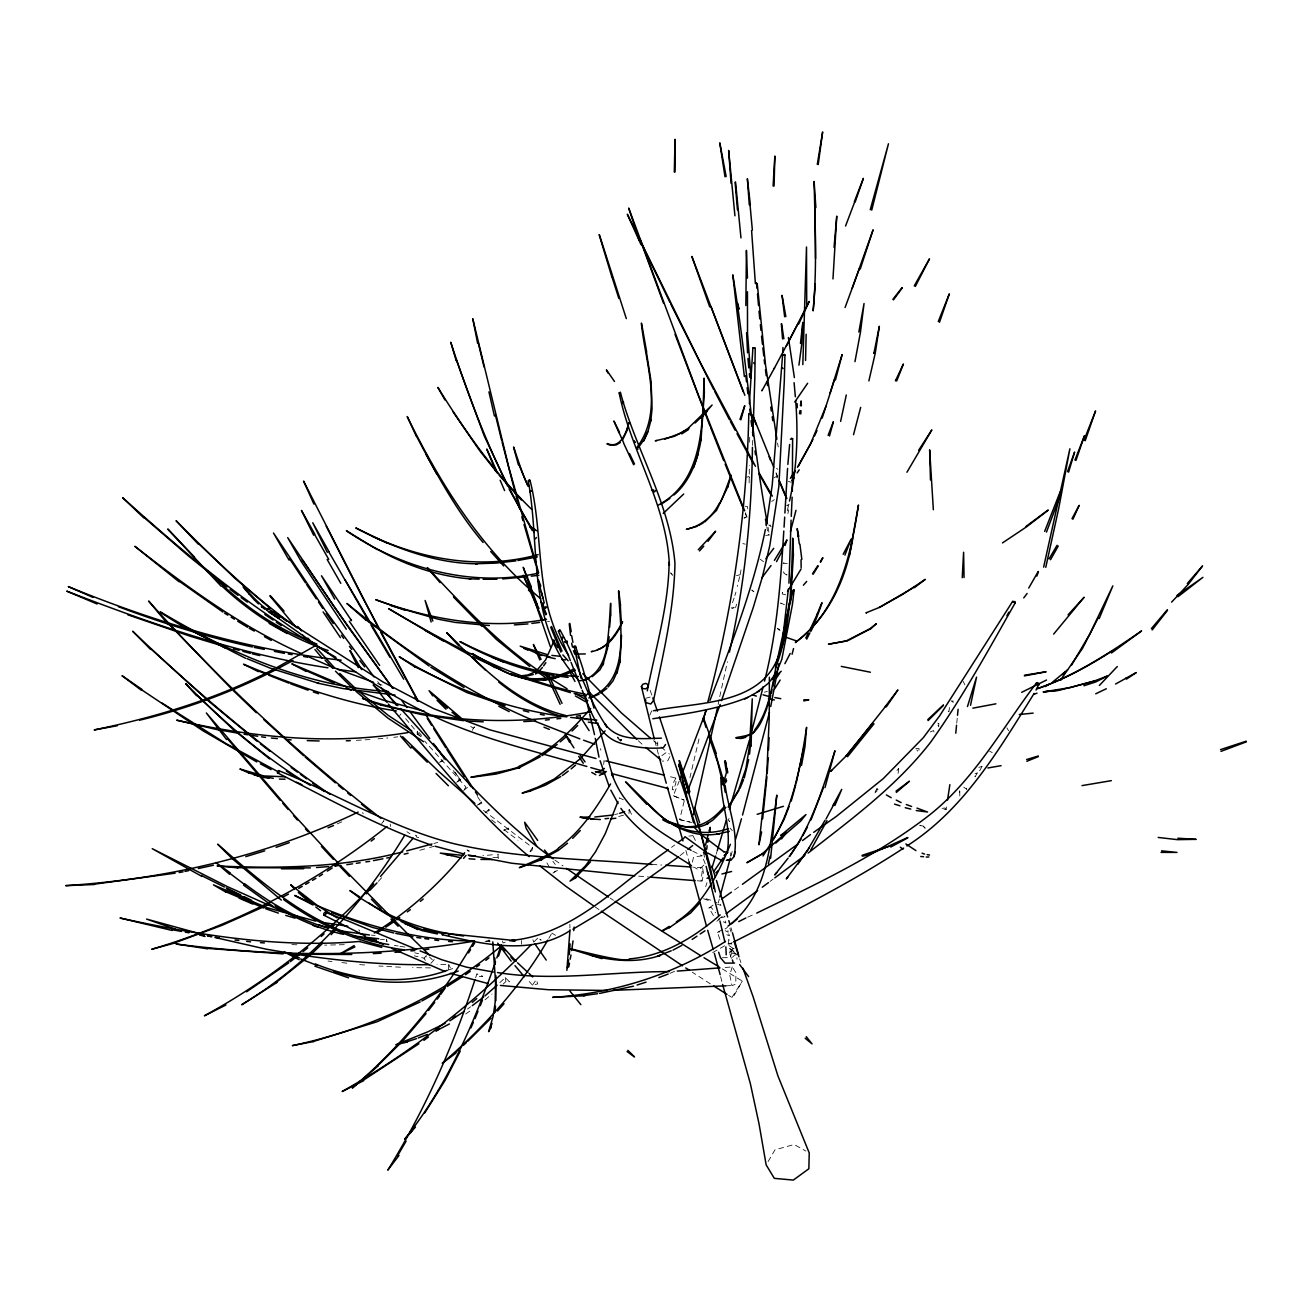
<?xml version="1.0" encoding="UTF-8"?>
<svg xmlns="http://www.w3.org/2000/svg" width="1312" height="1312" viewBox="0 0 1312 1312"><rect width="100%" height="100%" fill="white"/><g stroke="black" fill="none" stroke-linecap="round" stroke-linejoin="round"><path stroke-width="0.75" stroke-dasharray="5 3.75" d="M749.66 442.259L749.693 434.764M697.164 880.778L701.051 881.057L702.576 867.822L692.884 867.15M749.119 482.865L749.365 465.317M876.99 788.66L876.941 791.021L873.972 793.793L876.99 788.66L879.991 790.923M448.442 970.191L448.671 964.32L437.011 964.55M603.75 764.535L603.914 760.698L607.112 762.633M752.514 445.375L752.76 439.487M478.667 804.617L481.783 803.19L479.7 798.45M728.504 943.607L728.767 939.458L731.866 944.05L728.504 943.607L710.366 953.89M746.987 516.42L743.92 518.076L746.922 517.453L745.462 512.713M417.314 734.228L417.577 731.26L418.331 735.606M956.743 723.24L957.317 717.254M949.478 707.562L948.904 711.744L946.559 708.628M946.083 809.668L945.165 807.979L941.18 808.454L946.083 809.668L946.952 803.879M628.907 813.44L629.481 809.734L626.25 811.095M740.099 574.82L741.264 568.834M532.557 847.618L532.016 850.356L528.884 852.948L532.557 847.618L482.373 809.553M718.123 704.462L719.337 698.607M719.747 696.656L727.389 661.756M787.872 513.566L788.758 509.646M739.656 576.739L737.262 586.415M699.017 738.935L689.915 777.622M787.249 510.909L789.053 503.037M691.654 822.493L679.665 819.623L684.323 800.582M692.342 862.115L693.622 856.916L702.133 855.85L705.249 863.87M718.254 903.017L719.304 899.064M730.817 856.293L732.932 848.733M716.204 854.128L717.352 850.389M734.868 595.648L735.966 592.056M732.227 966.944L729.751 974.865L731.948 985.558L735.77 984.23L735.95 972.733L732.227 966.944L722.043 967.698M735.54 607.587L736.655 604.127M705.692 886.568L706.988 882.697M732.49 602.733L734.31 597.436M475.633 977.719L476.928 973.947L482.767 976.292L478.536 976.718L476.928 973.947M673.286 795.728L684.241 800.172L673.286 795.728L679.239 781.017M649.784 715.237L651.638 710.956L655.82 711.809M722.338 968.896L742.313 981.097L733.638 996.267L731.916 997.448L728.603 995.365M669.907 756.548L667.742 760.796L662.33 761.124M675.877 778.098L673.597 782.378L672.252 789.627L673.696 789.824L675.926 782.706L675.877 778.098L668.136 776.163M472.254 730.374L474.288 726.799L475.124 729.341L470.696 726.454M731.916 997.448L742.313 981.097M768.127 1161.546L774.982 1149.837L794.154 1144.507L805.88 1151.067M548.793 938.392L551.893 933.078L554.353 933.455M464.382 789.348L465.924 787.036L424.662 741.083M532.426 985.148L536.313 979.703L537.707 983.918L532.426 985.148L529.261 981.54M383.301 821.591L383.957 820.705L381.677 823.575M399.668 715.581L400.964 714.007M424.055 958.203L426.334 955.546L425.383 960.548L424.055 958.203L414.395 955.841M430.894 963.352L434.157 959.662L433.862 961.286L429.565 957.12M378.332 881.434L382.382 876.924M732.473 957.284L734.671 954.988M457.658 781.198L459.774 779L455.051 772.653M534.148 941.737L538.379 937.473L541.151 940.179L539.724 939.195M732.867 949.708L730.292 952.168L729.882 949.626L734.162 948.478M499.856 982.622L505.284 977.555L509.45 981.802L505.924 981.573L503.136 984.098M703.921 865.084L698.656 869.889L694.36 867.314M485.014 999.81L492 994.004M463.612 790.513L468.089 786.856M716.877 921.286L719.845 918.908M680.059 855.588L686.373 850.57M552.91 873.103L555.517 871.037M477.109 805.338L481.865 801.698M770.062 881.418L773.211 879.073M671.514 847.372L674.712 844.977M729.275 952.561L732.326 950.314L730.784 950.101L737.623 954.988M771.669 501.561L774.342 499.626M718.222 919.417L724.568 914.792M661.855 755.663L666.972 751.956L669.399 754.072M734.572 889.913L740.837 885.436M467.482 1009.026L470.664 1006.763M713.416 915.546L708.988 908.002L716.975 902.344M465.629 1013.979L472.107 1009.65M724.995 929.027L727.537 927.371M789.201 504.136L786.642 505.71L789.365 505.284M440.668 761.436L443.276 759.828M554.418 872.201L557.436 870.397M456.592 782.28L460.709 780.115L453.673 770.669M719.911 939.261L717.336 932.307L722.682 929.618M773.752 477.798L776.524 476.486L777.065 478.011M728.619 944.263L732.276 942.574M747.66 917.186L754.892 913.923M337.151 823.936L342.58 821.509M670.038 973.34L675.237 971.028M930.323 731.965L933.537 730.571L934.292 732.867M708.988 908.002L711.038 907.232L715.598 912.857M746.61 477.289L748.939 476.469L749.447 477.65M505.153 942.229L502.988 942.951L502.512 941.048M449.065 969.765L452.656 968.584M439.356 762.223L442.849 761.173M433.878 843.485L437.765 842.402M419.84 850.274L427.646 848.077M429.598 847.536L435.469 845.879M618.739 816.49L623.905 815.047M614.672 814.637L618.018 813.752M645.471 698.312L650.211 697.066M764.404 692.162L767.356 691.391M721.321 917.711L724.978 916.809L721.649 913.66M736.458 575.591L739.656 574.886M701.051 881.057L702.412 880.811L703.363 872.628L702.576 867.822M717.336 932.307L719.763 931.881M485.112 941.36L489.146 940.72L488.818 938.769M765.65 535.46L769.373 534.952L768.143 534.591L766.815 526.899M393.797 737.344L397.716 736.819M688.898 836.121L692.9 835.646M492.312 854.784L482.882 855.686M370.017 739.558L354.207 740.46M377.954 738.853L387.876 737.967M380.365 939.687L384.416 939.343M492.951 857.654L498.921 857.162L497.953 854.063L498.298 859.212M725.815 985.853L731.948 985.558M344.318 944.673L324.605 945.148M722.42 957.711L730.161 957.662L733.113 948.445L726.832 943.935M430.533 967.895L412.591 967.633M486.211 941.163L490.245 941.196M915.776 748.512L919.056 748.611L918.761 752.399L916.76 749.808M400.504 967.206L378.889 966.009M291.904 944.607L299.677 944.902M651.982 864.428L661.756 865.034M745.101 506.268L747.332 506.416L747.791 508.859M359.652 964.615L367.344 965.173M371.378 935.128L375.101 935.44M638.665 876.121L648.44 876.957M328.033 961.04L331.985 961.483M341.874 962.598L347.795 963.27M547.481 621.412L549.466 621.675M394.371 945.411L398.143 946.001M400.029 946.296L405.703 947.198M679.665 819.623L689.768 821.984M742.805 543.594L745.216 544.152M414.723 952.824L418.594 953.726M706.004 898.769L714.482 901.262M788.332 481.373L790.972 482.242M377.38 683.568L384.826 686.028M717.516 904.247L720.993 905.411L719.156 901.869M703.527 898.753L710.415 901.114M726.815 934.767L729.521 935.8L727.652 931.454M723.273 921.778L725.93 922.943L724.175 918.58M623.298 799.73L619.248 797.811L619.904 800.96M989.691 751.3L992.216 752.563M692.687 851.094L702.133 855.85M725.192 930.651L728.144 932.225L727.734 928.994M760.156 559.174L763.6 561.766M416.937 734.08L423.891 738.361M551.893 933.078L555.501 935.325M710.382 983.885L692.31 972.225M610.195 898.146L613.475 900.294M406.917 831.726L409.967 833.743M594.844 906.723L599.682 910.069M963.73 787.167L966.813 789.365L965.091 785.117M729.702 948.478L734.343 951.79M729.866 948.756L735.655 952.906M768.75 524.98L771.079 526.653L769.275 523.521M776.556 468.351L777.868 469.319M554.878 860.016L563.061 865.969M503.988 829.594L517.978 840.172M491.606 819.803L496.248 823.477M753.941 591.827L751.76 590.006L755.04 592.745M653.491 740.722L659.477 745.708M660.986 746.954L666.972 751.956M638.321 740.772L642.749 744.773M453.181 770.636L455.887 773.588M730.177 828.2L732.309 830.66M459.774 779L460.709 780.115M419.086 732.49L421.611 735.474M405.654 718.648L420.775 736.655M377.676 681.617L381.316 686.307M552.893 861.262L555.288 864.51M1006.862 727.848L1008.633 730.8M358.783 929.732L359.718 931.11M362.489 812.604L363.244 813.735M477.453 796.564L481.783 803.19M546.907 862.886L549.876 867.97M693.13 836.056L696.344 842.32M963.205 681.502L964.845 684.749M448.671 964.32L450.328 967.862M629.481 809.734L631.482 814.358M776.048 472.763L777.59 476.486M776.081 473.566L777.639 477.322M745.38 513.714L746.922 517.453M739.591 958.728L740.952 962.549M650.162 690.358L652.146 696.049M731.374 958.449L729.538 952.742L735.753 953.824L735.983 956.071M729.866 928.224L731.079 932.028M532.918 939.736L533.64 942.114M730.981 927.666L731.981 931.094M685.881 850.438L689.062 861.902M387.155 941.737L386.433 939.179L386.712 943.41M654.836 740.919L658.427 754.351M720.649 976.62L722.125 982.491M703.609 852.423L705.052 860.393M777.557 443.046L778.246 446.949M768.045 527.293L769.045 533.033M505.284 977.555L505.924 981.573M600.617 748.644L600.83 750.251M489.146 940.72L489.294 941.918M390.222 824.067L390.517 826.511M736.868 957.727L737.016 959.252M521.356 940.524L521.668 944.197M730.636 852.882L730.833 855.736M569.867 924.37L569.949 928.01M657.689 742.018L657.755 746.003M938.834 723.666L938.703 726.848L936.916 722.666L938.834 723.666M959.712 790.988L959.81 796.171L959.712 790.988M898.704 768.438L898.064 773.686L896.916 770.488L898.704 768.438M782.444 592.384L782.231 593.942L785.478 594.828L782.444 592.384M981.983 766.356L979.736 770.751L978.49 767.536L981.983 766.356M977.227 772.981L975.095 776.868L973.963 773.965L977.227 772.981M729.177 818.491L727.947 819.869L729.652 821.607L729.177 818.491M488.917 809.471L484.85 813.014L489.392 810.324L488.917 809.471M508.138 828.134L503.808 830.348L508.908 829.168L508.138 828.134M787.266 563.52L783.182 563.078L787.266 563.52M733.982 607.62L731.112 607.899L734.999 609.309L733.982 607.62M953.43 701.149L951.102 700.903L954.414 703.101L953.43 701.149M784.461 604.701L780.558 603.044L784.461 604.701M418.708 837.499L416.658 837.105L415.724 835.055L418.708 837.499M923.582 826.199L919.745 825.297L925.239 828.2L923.582 826.199M469.614 851.16L466.99 849.93L470.024 852.734L469.614 851.16M779.312 629.35L777.262 628.35L780.804 631.744L779.312 629.35M786.905 574.935L784.215 573.508L783.641 571.835L786.905 574.935M671.793 573.524L670.58 572.885L672.433 575.279L671.793 573.524"/><path stroke-width="1.5" d="M675.024 171.987L675.04 139.351L674.302 172.02M621.544 635.402L619.969 662.002L620.396 660.428L616.935 673.056L617.394 671.432L613.016 680.879L608.079 686.98M670.383 927.092L662.216 930.831L669.235 926.387M790.414 603.454L793.399 554.96L792.727 538.133C791.202 581.577 791.546 627.12 775.408 668.103M751.104 746.364L752.268 698.87L749.464 746.167L745.97 768.422L738.508 790.021L728.176 807.11M806.716 304.597L806.503 246.984L802.829 364.588M803.813 700.952L808.832 699.739L803.83 699.788M749.365 403.719L752.908 348.024L754.187 347.762L755.22 348.254L754.826 378.184L752.891 435.568M160.425 611.835L160.425 611.835C229.961 653.474 306.713 686.57 388.565 691.506M747.446 291.772L747.528 333.51L750.989 378.036M784.051 354.256L784.937 354.945L784.297 381.054L778.852 486.539L769.816 545.595L762.452 576.706L753.154 607.833L721.502 700.657M801.386 405.884L801.124 400.914L800.468 405.72M805.552 360.456L806.158 334.281M617.936 801.501L605.275 833.645L595.582 851.734L585.529 865.789L570.015 881.106L576.493 877.416M792.317 491.246L792.628 438.733L791.53 438.192M704.364 393.19L704.085 378.151C702.494 422.71 703.888 480.602 658.591 504.956M782.821 352.206L782.969 347.516M962.254 577.674L963.598 552.254L964.058 577.526M745.856 305.565L746.413 250.346L747.463 278.128M1111.477 652.982L1141.571 630.924C1108.837 653.409 1075.168 675.549 1037.382 688.652C1063.77 679.813 1088.124 666.234 1111.543 651.392M610.785 615.738C610.703 582.102 610.424 624.824 606.718 646.718C604.635 661.658 596.452 678.386 579.937 680.748M774.064 186.042L774.867 156.013L773.096 185.992M569.982 929.814L566.866 970.339M788.955 583.2L791.087 520.159M834.055 247.41L836.761 216.136L832.972 278.931M752.432 447.343C751.678 516.19 744.642 584.906 729.406 652.097M168.018 529.097L194.586 557.206M474.19 941.212C442.046 996.546 401.029 1046.517 352.321 1088.058L378.332 1065.77M768.537 749.824L769.062 737.672M495.887 1000.646L495.903 975.702M704.249 393.879L701.018 439.979L701.248 438.749C697.754 459.43 690.456 480.996 673.991 494.968M791.267 516.338L792.136 497.215M222.138 730.8L176.677 720.173C252.314 737.508 330.87 745.331 407.884 732.588M784.691 517.108L784.068 527.145M784.904 513.025L787.561 468.433M767.225 773.194L768.16 757.811M570.097 943.918L569.26 954.611M748.791 413.559C747.004 511.073 732.949 607.866 707.808 702.084M800.779 413.985L800.992 410.738M914.431 587.628L925.288 579.363L902.623 594.434L879.106 607.489M800.468 343.514L802.813 322.358L801.829 343.842L798.926 365.162M207.345 948.773L176.087 944.017C275.143 956.694 376.085 957.826 474.731 941.016M801.14 567.588L801.042 559.765M790.644 586.825L791.841 570.753M141.188 690.128L122.016 675.68L141.794 689.292M783.789 531.048C780.738 581.446 777.098 632.04 764.535 681.125M815.26 283.982L813.145 310.878C817.13 267.861 815.096 224.582 814.096 181.466L815.867 207.542M609.621 627.251L610.457 616.476M567.522 843.255L558.404 850.356L540.626 860.098L542.036 859.458C483.324 881.156 556.665 853.751 558.535 847.913C581.003 831.414 596.73 807.716 610.588 783.936M766.93 776.868L762.666 818.803M542.889 620.232L523.209 575.246L528.67 586.825M1038.448 571.671L1036.808 576.099M608.227 646.554L609.096 636.648M787.872 464.415L789.627 444.456M727.947 926.174C769.078 895.604 770.488 841.271 776.819 795.105L770.62 858.245M709.972 831.267L710.268 827.331L709.07 830.89M460.233 641.617C495.674 659.805 537.034 674.499 578.346 676.549M570.376 660.641L558.453 631.203L559.781 629.678C577.821 661.068 586.202 697.476 607.161 727.176L605.078 724.191C618.313 741.756 642.044 738.541 661.412 738.164M782.641 354.453L772.227 485.096L766.224 525.636M542.053 655.557L520.208 646.144L546.973 654.508M788.381 589.055L782.116 643.798M955.759 733.211L956.546 725.241M957.514 715.27L958.104 709.284M1024.41 675.91L1046.123 671.76L1024.492 675.204M313.01 905.001L294.692 895.456C350.173 921.877 410.213 940.097 472.041 941.048M749.529 754.17L750.464 744.986M773.9 838.63C793.301 804.633 800.73 765.568 806.601 727.324L804.961 746.626L801.517 765.388M669.514 823.28C647.964 812.817 684.962 828.807 687.865 826.626C702.97 827.528 715.516 817.048 724.601 806.109M494.854 1012.06L495.51 1006.271M249.083 773.096L239.883 768.98L263.81 775.933L284.819 776.802M539.806 659.969L533.377 644.504L541.069 659.346M706.725 849.192L707.119 845.748M573.721 930.651L574.148 927.059M404.752 835.104C363.916 902.918 309.845 963.566 241.687 1004.762L276.996 982.426M789.234 602.913L782.985 642.978L775.326 665.692M573.032 940.917L571.638 950.56M175.267 929.093L146.583 919.089L203.458 934.685M818.212 164.525L822.64 131.954L817.294 164.41M653.474 710.743C696.639 701.953 759.386 706.069 778.344 656.951L777.458 659.198L789.627 604.192L792.973 590.466L794.137 589.777L792.464 604.34L781.788 659.46L777.376 670.12M1036.021 690.079L1039.055 683.7L1037.415 682.617L1036.218 683.29C1002.138 728.193 974.521 779.361 929.683 814.867C877.187 855.818 816.277 884.124 756.696 913.103M294.298 888.847L290.706 884.764L317.127 905.346L337.102 917.875M761.616 831.939L758.943 844.797L766.913 771.784L769.242 717.074L769.39 677.287M799.533 413.739L799.976 410.558M373.69 883.927C324.818 936.653 267.418 981.245 204.393 1015.8L225.976 1004.976M327.934 667.808C237.882 654.114 151.454 623.84 66.781 591.154L97.121 604.012M568.604 960.122L567.456 967.748M858.852 332.034L864.05 303.515L860.426 332.395L854.965 361.653M947.543 800.041L949.872 784.642M796.646 641.584L795.334 642.568C838.811 610.326 850.865 555.419 858.474 505.005L849.274 556.206M306.122 671.416L291.854 663.823L346.762 687.012M461.266 857.851L440.274 853.095L463.464 855.457M778.869 663.675L770.734 706.528M874.054 352.666L873.874 353.486L879.352 326.245L875.235 353.322L868.872 380.906M1043.63 567.128L1069.887 448.802L1058.702 508.482L1045.762 567.342M497.215 773.883C427.072 783.313 518.88 770.456 519.126 766.241C547.744 753.924 570.589 731.801 590.695 708.546M726.225 954.792L725.88 946.936M776.966 661.756C772.391 685.094 769.193 710.35 754.712 730.013C755.466 737.262 723.584 737.41 740.985 738.476L745.757 737.328M172.315 930.503L119.999 918.006C198.735 935.21 279.358 948.379 360.177 941.393M270.288 595.697L284.081 611.048M495.592 470.86L486.768 449.048L496.444 470.5M726.34 860.278L731.374 859.688L734.08 856.523C738.902 832.776 728.209 808.832 725.11 785.314M431.5 845.158C377.856 826.511 327.984 798.418 277.422 772.834L278.702 770.636C337.791 794.449 392.944 828.725 455.198 843.993C519.716 858.802 586.3 858.966 651.982 864.428M775.9 671.334L772.883 686.127M570.162 959.22L570.966 955.021M748.66 759.648L744.265 777.918M967.485 706.545L976.554 677.107L970.519 705.266M734.08 856.523L734.999 851.734M804.272 745.675L796.236 782.903M705.544 845.059L708.201 834.416M707.808 842.304L708.562 838.516M299.185 959.695L284.212 951.954L299.546 957.924M618.985 629.547C629.727 605.012 614.705 644.996 597.419 649.67M717.32 708.365L693.376 814.834M568.703 966.993L569.506 963.156M840.631 421.365L846.289 394.994M765.372 529.589C753.236 588.432 731.44 644.602 709.923 700.51M607.653 647.882L602.815 664.987L603.553 663.282L599.896 669.891L592.237 676.68M579.97 759.008L554.271 779.016L537.772 787.167L522.061 793.153L530.556 791.021M852.685 538.724C846.683 577.526 829.479 615.607 798.04 640.322M890.75 846.994C943.098 819.41 858.704 862.066 862.164 855.309L891.012 845.797M443.833 641.289L388.647 608.686C450.426 644.832 514.042 680.37 585.136 694.13M789.496 501.086C797.089 468.286 798.286 434.272 795.695 400.8M771.177 693.507L772.03 689.817M768.34 863.837L770.226 855.932M647.275 690.834C655.623 648.259 668.595 605.898 669.12 562.307L669.382 565.259C666.906 504.267 630.974 451.951 619.182 392.944L620.412 392.419C635.762 450.344 669.858 502.726 674.942 563.242C674.155 609.686 662.904 655.262 653.507 700.575L650.785 703.986L645.816 702.592L645.586 699.739M902.213 287.918L893.439 299.89M735.097 182.253L737.459 209.854M870.25 209.723L888.47 143.762L871.726 210.1M641.568 323.277L646.685 352.124M703.035 721.42L705.889 709.825M763.125 686.799L750.89 734.589M822.854 557.961L820.623 562.11M916.252 810.554L927.535 812.013L916.957 808.11M567.325 641.634C567.817 643.339 565.603 642.257 567.03 640.978M792.071 654.245L793.53 648.571M417.839 929.552L401.177 921.5L422.776 929.847L443.686 933.603M830.102 392.911L842.124 354.584L835.416 380.07M790.414 531.672L795.99 510.335M769.455 712.334L742.526 815.047M853.522 434.698L860.672 407.376M789.135 856.605C812.128 825.182 823.05 787.315 834.957 750.759L824.986 787.626M719.829 897.096L730.292 858.179M387.007 826.478C317.34 882.074 237.193 923.91 151.749 949.265L175.693 942.77M445.129 1023.36L427.909 1031.773L395.814 1044.713L407.458 1041.974M274.208 615.541L278.816 618.083L279.358 616.066L274.716 613.819M791.218 801.091L795.744 784.724M258.366 671.646L243.556 664.233C292.855 684.602 343.465 703.019 396.437 710.94M225.844 892.078L213.413 884.862L266.91 907.658L315.733 921.155M92.972 597.386L68.29 586.595C155.718 622.364 247.017 649.916 341.186 660.166M749.365 740.378L729.39 809.373M618.788 590.99L620.576 605.521M726.208 820.541L717.352 850.389M735.573 839.303L741.46 818.786M444.998 399.98L437.896 387.466C464.924 431.074 494.64 473.37 531.573 509.253M501.446 945.755C441.455 996.087 368.77 1029.444 292.363 1045.631L313.765 1041.482M415.182 667.136L399.225 656.689C450.196 687.996 507.301 709.612 566.8 716.893M740.886 419.856L744.757 405.654L739.952 419.43M767.586 706.02L770.734 695.344M727.684 487.277C738.443 452.246 721.206 505.136 719.386 503.218C712.974 516.256 700.69 526.309 686.389 529.31L697.098 526.342M274.208 668.923C217.841 698.656 156.374 717.057 94.185 729.931L117.244 725.749M518.388 464.76C504.89 416.117 523.554 482.291 528.998 486.424M495.116 667.677C435.108 630.99 511.795 677.796 514.074 675.286C533.853 681.863 555.845 678.747 573.967 668.858M712.186 867.216L715.63 855.998M834.645 379.283L822.148 418.118M829.496 435.961L833.399 421.677L828.102 435.404M630.285 423.596L628.71 422.956C626.48 432.714 620.133 449.376 607.161 443.571M1158.201 837.45L1177.405 839.647L1196.15 839.352L1177.864 838.22M809.832 630.154L817.327 614.016L816.982 614.787C831.103 579.084 811.013 633.926 810.718 631.22M359.209 897.572L349.878 890.536L359.472 896.736M1068.608 472.123L1074.61 452.033L1067.492 471.713M852.144 288.394L873.103 229.813L860.229 269.058M601.896 958.646C518.404 933.127 626.054 965.878 629.317 958.908C663.856 956.087 694.638 937.211 720.173 914.874M700.87 418.167L712.104 404.998L687.816 428.614L680.944 433.058L664.741 439.192M693.654 467.597L698.099 454.28M495.526 961.762C473.665 1024.639 446.539 1086.877 404.654 1139.21L415.461 1127.09M496.805 957.99L501.25 944.804M430.172 714.679C371.526 686.898 319.915 646.8 266.631 610.178L267.927 608.588L382.907 681.912L433.911 708.775L489.573 729.767L596.009 758.516M498.511 956.136L501.709 946.723M490.442 1028.083L492.049 1023.376M474.977 979.605C453.28 1046.189 424.58 1110.493 387.794 1170.14L398.996 1155.462M1075.938 460.463L1084.434 435.814L1074.938 460.102M150.618 649.456L132.676 631.236C194.438 690.26 259.579 745.938 330.034 794.383M1085.188 440.734L1095.569 410.935L1083.958 440.291M201.917 876.432L152.241 848.684L227.829 886.83L283.408 911.676M826.035 406.146L810.406 444.21L797.45 467.302M1161.054 852.374L1177.012 852.406L1161.596 850.848M550.351 646.668L523.226 567.309L531.262 586.743M554.32 640.272L545.644 659.838L536.526 670.809M855.194 201.95L863.378 178.366L854.358 201.638M706.512 709.923L679.977 779.18M859.475 268.419L845.076 307.516M939.474 322.276L949.314 293.872L938.277 321.555M823.411 787.807L810.964 819.967M685.618 796.45L720.19 704.511M1083.909 685.766L1095.93 681.879L1107.312 676.041L1095.094 680.731L1070.608 687.521L1043.352 691.9L1059.538 690.194L1096.406 680.584M706.282 852.308L705.741 853.751L704.101 853.817M1061.408 492.344L1046.468 532.098M845.551 226.025L854.67 201.982M491.262 1027.263L488.605 1031.642L493.082 1016.488L495.165 1002.434L495.559 982.278L492.787 941.852M358.143 812.079C266.828 856.047 166.575 879.138 65.698 885.649L94.513 884.518M1060.145 491.852L1044.664 531.376M289.017 560.093L273.503 533.016L325.425 610.654L374.018 676.926M767.061 707.808C763.158 717.566 759.648 728.832 750.398 734.884L751.399 734.228L741.657 738.033M789.086 806.552L784.117 819.295L773.047 840.205M350.222 650.621L361.653 669.579M475.026 1018.604L477.994 1011.224M480.225 1005.681L482.455 1000.154M727.93 486.506L716.483 510.401L704.724 522.028M844.912 555.107L851.111 539.15L843.19 554.271M646.8 804.371C591.236 745.987 662.068 819.213 664.577 818.77C682.584 832.464 707.053 836.088 728.373 828.659M1071.478 665.2L1089.813 634.057L1112.838 585.874L1099.177 618.575M739.968 788.381L743.543 779.656M730.39 844.288C718.418 873.415 703.79 904.394 676.32 921.893M896.703 380.972L903.394 363.998L895.44 380.874L895.85 380.07M245.836 590.318C235.553 577.247 257.201 603.405 266.32 608.686M456.133 360.554L450.754 342.202C472.287 408.163 497.461 473.435 534.378 532.508M703.576 718.058L716.368 753.777M785.052 545.464L786.938 539.872L774.408 560.372M725.487 941.409C673.827 974.718 613.852 993.545 552.614 997.35L585.004 995.71M168.379 624.66L148.617 601.044C219.366 680.157 297.02 753.137 380.841 818.245M470.893 1027.903L473.37 1022.327M580.921 678.124L574.049 646.127L575.443 646.045L582.708 668.038L593.975 708.119M812.932 439.438L798.467 465.99M814.572 435.879L816.999 430.549M643.634 441.209L647.931 431.878M834.858 805.552L841.73 789.381L833.12 805.24M196.521 695.672L185.697 683.667C223.434 721.78 264.073 757.483 310.14 785.248M798.778 323.9L809.209 301.432L786.314 346.089M460.184 1051.191L445.178 1080.202L424.776 1112.937M1072.921 519.224L1079.169 505.333L1072.002 518.666M1098.406 617.394L1082.433 648.505L1060.44 680.239L1061.49 678.944M870.069 629.432L876.367 623.692L869.725 628.907L846.338 640.879L828.462 644.225L847.421 640.846L870.348 628.874M806.7 639.174L809.914 632.81M790.185 653.474L784.888 663.659M606.587 370.099L614.508 381.48M620.592 740.772L621.216 739.788M805.748 638.026L808.208 633.302M798.254 323.293L774.162 368.59M782.329 550.794L776.524 561.634M1038.218 571.507L1028.739 588.038M915.35 286.442L929.47 258.874L914.267 285.852M802.862 835.662L807.487 826.97M402.768 851.865C342.252 867.626 279.21 868.79 217.087 865.936L237.915 867.872M780.164 680.042L774.687 688.751M826.052 818.967L834.038 804.076M813.686 832.333L836.302 816.441L883.271 778.623L923.402 737.59L939.769 715.647L1012.602 601.437L1015.094 601.65L1015.209 602.848C988.412 650.047 962.254 698 930.634 742.182C896.604 786.15 851.472 819.147 808.077 853.095M198.391 544.267L176.07 520.684C214.036 559.043 253.167 596.566 297.217 627.956M918.613 450.377L931.815 429.926L906.936 472.254M739.017 790.103L729.767 805.338M826.97 820.623L810.685 850.209M448.884 935.079L449.524 933.931M774.539 367.901L761.895 390.812L762.354 389.992M410.935 1132.518L412.837 1129.042M1048.091 510.27L1026.328 526.981L1002.466 542.922M781.608 323.752L783.854 338.758M622.692 439.651L626.988 430.615L628.71 422.956M1006.911 615.722L1008.862 612.196M723.65 782.198L726.487 772.571L724.634 761.239M725.06 781.148L726.29 778.967M1034.135 693.441C998.99 749.562 964.222 809.488 906.92 845.945M725.405 782.92L726.651 780.722M1050.502 559.716L1058.243 546.054M825.018 820.279L807.913 849.684L797.778 864.313M440.078 582.626L427.302 567.637C464.776 607.341 502.168 648.112 548.777 677.369M397.47 1155.938L406.13 1141.096M547.76 940.146C520.372 987.198 483.357 1027.919 442.242 1063.31L455.92 1053.093M1049.124 558.846L1057.062 545.316M281.342 900.081L231.945 858.392L217.661 844.174C267.418 887.962 321.03 933.619 388.696 944.509M723.207 857.868L713.941 871.299M787.561 591.384L801.091 568.932M366.163 620.412L346.942 603.504C403.342 649.325 463.989 690.653 530.966 719.452M229.616 874.317L215.972 862.591L230.404 873.005M641.42 686.553L642.814 684.241L645.832 683.404L648.177 684.667L648.112 687.094L645.652 688.849L642.683 688.603L641.42 686.553L654.311 739M818.163 566.161L813.128 574.23M619.116 628.907C613.278 639.846 603.93 649.506 591.22 651.67L592.532 651.342M468.532 952.922L470.565 949.626M472.599 946.346L474.632 943.049M820.262 561.766L822.706 557.83M1246.4 741.838L1220.964 751.366M762.994 855.998L769.931 844.944M179.022 581.741L134.857 546.317C187.026 586.989 240.867 626.546 301.563 653.655M461.217 718.123L429.073 690.686L432.714 695.852M812.571 573.688L817.77 565.784M790.349 478.29L795.4 470.598M792.333 475.485L795.384 470.844M789.824 856.178L801.025 839.139M792.005 480.7L794.055 477.601M797.138 472.96L799.205 469.86M588.727 818.737L580.216 817.212L589.941 817.032M627.038 1051.535L634.516 1056.931L627.858 1050.322M805.174 1038.235L812.03 1043.876L806.257 1036.66M776.573 677.763L779.607 673.302M346.302 629.17L301.137 561.356L287.705 537.625L333.445 605.767L392.846 688.39M387.417 543.25L355.765 527.932C411.214 557.764 476.354 571.54 538.133 554.664M794.744 402.03L807.634 383.284M665.545 744.511L663.314 747.758C648.456 749.152 633.335 747.217 619.149 742.658C597.14 735.163 590.384 709.382 582.134 690.161M770.357 681.026L776.638 671.892M809.389 847.831L786.314 878.909L787.938 876.859M886.256 706.889L897.9 689.948L885.272 706.545M440.799 994.283L445.293 987.92M638.485 447.376L643.979 439.668L648.292 430.287L651.096 419.561L650.768 420.988L652.064 408.754L651.113 381.677L646.521 352.813M771.046 565.538L761.714 578.002M535.509 538.74L536.395 537.51M543.594 665.873L545.874 662.675M405.375 610.359L375.724 599.715C430.123 619.494 488.917 630.104 546.497 619.264M458.806 645.881L446.67 632.63L459.413 645.028M620.412 392.419L619.182 392.944M885.912 705.938L846.962 755.171L830.578 771.423L831.726 770.374M765.847 558.781L773.719 548.334M698.246 549.728L715.63 531.229L707.988 541.348M1023.754 597.895L1027.116 593.483M366.212 893.882L369.705 889.323M428.499 1010.486L434.715 1002.368M437.208 999.121L439.684 995.874M1167.532 610.326L1152.149 629.957M892.898 299.316L902 287.705M873.989 723.798L847.503 756.712M700.018 902.722L690.637 912.972L669.235 927.732M788.102 858.163L774.736 874.94L776.72 872.66M872.677 723.355L845.912 756.155M334.691 599.141L321.489 575.755L351.518 620.609L350.714 619.428M784.658 316.75L782.034 295.331L785.855 316.602M781.558 838.876L786.495 832.415L762.042 853.948L746.889 862.722L763.551 853.226M1068.066 614.852L1084.138 597.239L1053.634 634.106M1187.294 583.512L1202.546 565.915L1188.213 584.398L1171.6 602.142M426.039 1013.618L402.472 1041.203L377.43 1066.016M679.468 760.648L689.882 791.923M413.165 838.155L380.48 876.482M605.127 730.866L581.232 757.762M464.645 852.767C439.422 884.436 408.54 911.43 374.33 933.012M377.102 549.548L346.368 530.737C402.112 568.522 471.041 587.727 537.904 573.246M590.58 861.738L575.148 878.072M463.595 858.327L466.006 855.457M143.73 517.846L122.688 497.707C182.893 551.909 245.344 604.307 315.421 645.438M530.048 480.422L528.293 481.012L529.343 479.766L530.048 480.422C544.775 538.33 533.295 603.881 568.67 655.36M226.566 739.574L206.345 712.974L294.232 815.293L338.086 862.952M1151.378 628.612L1167.237 609.85M725.011 176.808L719.78 142.844L726.159 176.562M803.387 585.201L806.7 581.413M560.437 630.596L558.453 631.203M782.346 834.35L780.689 835.531L805.962 814.555L800.697 821.033L782.69 836.564M699.509 550.925L703.757 546.202M497.56 1010.978L504.038 1003.746M580.298 830.529L572.688 838.352M590.958 711.76C515.222 726.52 435.797 722.912 362.473 698.361L381.661 705.331M725.848 807.323L712.842 820.115L706.528 824.182L708.349 823.296C696.459 830.234 682.568 827.216 670.399 822.854M539.002 671.17L542.463 667.464M604.455 768.455L598.928 771.932L595.402 771.751L602.241 773.26L605.701 771.964L599.436 775.474M331.165 934.669L335.347 930.175M1099.374 685.438L1117.299 666.545M599.371 234.733L626.3 318.603M369.935 890.208L376.987 882.927M491.016 1018.145L467.679 1041.384M545.3 608.407L546.874 606.8M531.327 944.574C475.649 1002.188 411.853 1052.011 342.137 1091.518L363.621 1080.678M538.461 580.052L540.839 586.152M707.004 411.558L695.065 423.005M928.142 720.583L943.459 705.364M654.311 491.967L655.77 490.524M572.032 731.046L577.657 725.503M416.166 435.846L407.212 416.56C440.635 484.456 481.734 549.99 540.708 598.698M322.703 943.246L309.894 955.53L275.848 982.688M663.183 513.468L683.716 494.001M943.344 705.003L927.814 719.648M477.634 343.35L472.763 318.718L508.794 467.187L538.674 572.934M619.002 432.714L613.885 421.004L619.51 432.238M497.15 985.164L484.882 995.956M585.972 695.458L587.956 693.622M455.264 1052.765L458.019 1050.24M463.546 1045.172L466.301 1042.646M1067.542 669.825L1052.585 682.076M775.786 843.058L781.526 837.827M723.83 851.882L727.914 852.226L724.191 855.654L727.045 852.669C732.014 827.987 720.501 802.911 720.96 777.868L723.092 777.573M755.22 348.254L752.908 348.024M792.628 438.733L790.398 439.192M715.811 872.792L718.025 870.84M416.527 949.429L348.32 921.073L325.163 912.234L323.785 913.431L323.884 915.202L365.507 936.112M731.735 923.697L737.328 918.81M1062.212 674.63L1065.147 672.072M321.194 936.489L324.097 933.947M331.378 927.584L334.298 925.042M772.489 678.878L781.214 671.268M602.946 774.162L606.111 771.423M571.163 768.914L575.525 765.158M749.3 204.852L747.364 178.744L750.366 204.869M557.157 744.494L541.987 755.728M560.24 741.854L566.407 736.59M756.794 692.392L769.308 682.552M472.238 1002.417L476.764 998.596M545.743 614.836L541.085 601.536L546.464 614.246M420.348 901.393L423.202 899.048M536.723 846.207L526.046 828.085L524.652 822.23L537.69 840.418M896.326 792.415L909.446 781.198L896.03 791.152M668.316 849.766C619.133 883.698 574.344 934.374 511.68 940.409L515.009 940.606L441.98 932.963L442.341 934.751C483.898 944.214 530.835 955.677 569.588 930.962M620.281 442.57L615.968 444.998L610.49 444.637M452.673 1018.424L455.674 1016.029M313.666 535.214L301.448 510.417L314.864 534.263M290.395 961.663L299.841 954.136M303.006 951.643L307.73 947.871M678.484 856.834L600.043 913.021L572.934 929.224M687.947 849.323L692.687 845.568M327.311 552.352L312.748 522.766L329 551.614M1177.946 596.73L1202.907 577.362L1176.995 595.451M485.834 960.335L488.95 957.94M537.805 672.088L535.444 673.909L537.215 672.81M569.621 742.28L565.275 734.474L570.671 741.477M472.271 1005.632L483.521 997.136M562.405 775.507L568.244 771.112M371.148 841.074L374.379 838.647M396.749 919.81L399.766 917.564M407.31 911.906L410.328 909.659M797.778 844.108L742.412 884.304M802.534 840.549L810.455 834.612M774.785 877.892L804.879 855.457M677.894 842.599L684.29 837.81M1026.033 526.44L1047.993 510.106M423.907 1040.35L428.466 1036.956M436.06 1031.281L439.094 1029.018M757.598 890.618L726.159 913.628M762.272 887.191L768.488 882.599M600.634 693.031L606.849 688.488M1038.382 756.581L1026.82 761.288M784.937 354.945L782.657 355.257M288.837 962.762L246.607 991.806M442.341 934.751L442.997 933.029M464.284 1011.29L449.885 1020.802M465.58 974.668L470.254 971.356M476.486 966.944L479.602 964.746M721.78 898.966L731.374 892.176M703.609 852.423L704.97 851.488M418.922 1043.778L362.932 1080.514M385.777 927.207L395.191 920.876M692.146 939.425L696.967 936.194M700.165 934.029L704.987 930.798M903.64 848.11C849.586 883.501 791.644 912.627 734.097 941.737M660.854 504.382L669.891 498.429M685.914 792.251L678.632 764.24L683.273 778.475M688.931 428.434L674.581 436.273L655.278 440.799L656.853 440.57M744.363 376.56L732.785 274.848C746.561 357.405 751.973 441.144 767.372 523.472M681.682 433.944L688.587 429.5M319.275 876.318L322.506 874.235M327.344 871.119L332.198 868.003M335.429 865.92L338.66 863.837M914.464 587.005L879.975 607.161L865.92 612.917L866.789 612.589M377.954 932.307L382.645 929.322M447.113 986.526L462.316 976.833M560.716 776.573L545.628 785.068L529.523 791.284M575.804 647.111L573.541 647.242M1126.5 679.108L1136.225 672.564L1125.598 678.435M521.192 676.369L524.521 676.943M641.027 244.672L627.316 214.2L700.28 362.604L755.45 466.285M540.314 756.729L518.896 767.881L520.339 767.372L498.363 773.473M794.383 590.548L792.973 590.466M316.044 645.34L275.93 668.07M298.742 888.372L302.186 886.371M305.614 884.37L309.058 882.369M312.502 880.352L315.93 878.351M698.624 525.472L703.199 522.898M354.945 946.887L339.906 953.972L354.174 945.575M652.818 718.746C684.864 714.04 717.68 709.497 747.84 697.344M1126.418 678.009L1115.561 684.044M421.874 1001.007L442.046 989.74M1044.975 686.586L1048.928 684.388M431.123 622.019L425.121 600.502L432.862 621.052M744.74 699.083L759.566 690.834M277.816 668.661L293.101 660.444M709.71 306.877L691.867 256.463L743.297 391.845M283.294 896.867L288.443 894.128M672.974 950.134L681.846 945.378M535.362 671.76L528.08 674.893L521.176 675.91M313.929 504.103L303.564 481.078L377.938 627.021M438.208 1029.789L449.442 1023.95M738.722 921.582L745.856 918.006M420.184 1001.942L377.02 1021.769L312.896 1041.597M639.19 240.358L628.694 208.067L698.624 395.65L744.691 510.844M1021.687 692.31L1046.533 680.026M276.127 669.579C232.831 691.801 186.927 708.693 139.646 720.206M269.567 904.198L221.908 925.386L174.84 942.77M1095.7 693.802L1106.311 688.751M543.43 680.321L564.701 675.008L575.443 670.088M707.004 878.318L709.53 877.187M588.793 697.984C631.433 681.846 619.887 626.726 618.542 591.056M591.122 697.508L599.076 694.163M328.049 827.774L333.527 825.56M671.252 950.79L657.46 956.169L660.51 955.349C637.812 963.188 613.294 961.188 590.449 955.12M418.249 1037.94L427.318 1034.463M658.886 977.588L668.169 974.045M1033.872 694.31L1037.021 693.162M276.094 847.322L289.263 842.648M447.277 970.355C404.44 985.82 356.962 980.868 315.356 963.959M1220.521 749.628L1246.22 741.165M405.834 1042.122L416.429 1038.645M553.992 678.419L566.456 674.434L564.701 675.008M458.232 971.044C418.512 986.116 373.592 985.755 333.789 971.159M637.091 985.017L646.062 982.13M533.262 674.499L525.636 676.27M619.674 813.309L624.643 811.784M245.787 856.638L264.745 850.865M757.172 814.309L783.412 806.322M1026.624 759.533L1038.317 755.991M582.462 680.518L589.301 678.468M431.943 844.042L406.671 850.881M721.961 873.972L731.588 871.496M633.516 986.165L599.568 993.43M404.178 854.161L408.098 853.226M612.983 815.031L594.795 816.999M729.308 831.332L716.696 834.268L719.386 833.661C691.85 839.237 665.988 823.739 648.013 804.125M184.992 871.43L188.78 870.61M198.292 868.544L213.495 865.231M373.461 860.623L382.94 858.786M386.728 858.048L390.533 857.31M972.864 708.152L995.906 703.822M517.928 560.503L537.346 556.878M555.583 677.91C531.491 684.667 507.383 674.696 486.916 662.494M987.87 767.979L1001.089 765.667M1082.006 785.609L1111.346 780.656M175.119 873.169L93.988 884.222M179.104 872.513L183.09 871.84M576.378 716.237L580.347 715.614M346.827 864.674L352.534 863.837M356.339 863.296L360.16 862.738M365.868 861.902L369.672 861.344M722.846 778.803L720.96 777.868M583.381 995.66L597.534 993.709M731.063 183.319L728.652 150.404L734.933 215.808M653.786 489.983L651.588 490.278L653.54 490.803M531.852 623.43L539.675 622.413M527.572 576.657L502.742 578.936M531.344 576.181L538.888 575.214M424.858 949.675L428.844 949.183M930.47 479.946L929.65 449.836L933.357 509.745M610.523 818.868L615.853 818.229M619.297 739.771L620.937 739.886M515.993 560.864L495.592 563.143L475.649 563.734L477.273 563.783C440.258 563.635 404.883 551.417 371.673 536.034M545.431 720.075L549.269 719.665M556.911 718.828L560.749 718.402M605.045 818.737L608.522 818.36M1043.352 691.9L1059.538 690.194L1057.603 690.391M328.64 866.592L316.487 867.511M334.708 865.953L340.759 865.313M727.553 860.082L731.374 859.688M1019.309 714.499L1033.134 713.121M394.945 952.364L400.914 951.823M410.886 950.921L414.887 950.577M370.279 940.54L376.331 940.032M677.304 971.093L720.009 967.862M514.337 624.906L527.949 623.922M323.884 915.202L325.31 915.104L326.098 913.267L325.163 912.234M310.386 867.888L237.128 867.675M523.816 721.6L535.722 720.928M373.28 953.611L381.152 953.184M496.92 579.232L483.144 579.264M725.815 985.853L613.458 990.33M346.319 740.821L350.271 740.64M669.169 971.634C611.917 971.405 554.386 981.737 497.445 972.536M926.256 857.048L928.83 856.966M509.761 940.819L515.55 940.671M351.813 954.496L289.23 954.201M492.492 859.524L480.881 859.409M429.237 964.697C385.564 965.14 341.891 961.22 298.726 954.677M577.69 654.065L585.349 653.934M734.556 963.074L725.044 963.139L720.485 957.727L718.664 952.233M607.341 990.462L548.35 989.724L500.38 985.443M281.457 868.823L303.63 868.741M319.16 741.001L307.254 740.624M469.27 855.818L475.092 855.867M279.44 779.098L285.048 779.18M479.159 579.133L469.204 578.789L470.729 578.969C437.995 576.312 406.589 565.521 377.971 549.662M600.338 819.557L590.367 818.918M283.113 953.89L207.083 948.379M467.302 720.993L483.242 721.83M665.66 865.28L690.932 867.002M489.409 625.529L455.198 622.413L438.093 619.182L390.992 605.668M590.548 818.721L593.68 818.934M695.212 880.631L650.391 877.138M364.457 938.654L373.887 939.343M378.774 938.752L352.731 935.932M448.556 941.409L452.525 941.721M260.432 942.639L264.401 942.934M469.056 858.753L474.944 859.229M634.729 875.793L511.844 863.247L468.187 854.948M369.525 934.98L338.004 930.52M1015.209 602.848L1012.602 601.437M920.745 856.474L923.55 856.72M596.845 720.091L570.687 717.434M271.404 738.049L277.324 738.607M287.213 739.542L291.166 739.902M395.01 695.032L343.104 688.603L317.209 683.011L318.931 683.437L270.256 668.152L247.082 658.673M551.844 655.393L560.158 656.295M561.962 659.526L565.488 659.887M273.339 778.278L258.054 775.802L248.575 772.768M580.216 817.212L588.973 818.606M347.844 926.256L321.686 922.303M563.504 637.501L561.831 637.32L562.422 638.829M463.431 720.682L421.398 714.532L380.988 705.052M234.946 939.999L238.85 940.458M246.656 941.36L250.559 941.819M277.422 772.834L278.702 770.636M577.1 718.222L581.052 718.73M585.021 719.255L588.973 719.763M560.995 676.434L568.096 677.402M416.839 937.506L420.808 938.047M424.76 938.605L428.729 939.162M434.682 939.982L438.634 940.54M337.528 669.35L355.749 671.892M1038.874 685.044L1036.218 683.29M588.301 722.141L596.32 723.322M244.098 734.228L247.984 734.802M251.871 735.376L257.71 736.245M261.596 736.819L265.5 737.393M200.375 934.849L204.196 935.472M208.018 936.096L211.839 936.702M215.644 937.326L219.465 937.932M463.628 936.014C430.27 931.586 397.257 921.598 368.967 903M288.246 653.999L292.1 654.622M303.613 656.525L307.451 657.148M437.404 933.964L421.939 930.552L404.785 923.582M445.818 854.538L451.541 855.522M296.791 954.398L266.057 949.15L214.906 937.473M221.4 730.276L238.423 733.244M927.174 854.62L929.536 855.047M403.948 949.822C360.259 943.968 319.128 925.354 283.622 899.573M493.509 972.028L466.678 967.206L441.619 959.679L420.086 950.905M172.069 929.716L181.499 931.438M185.271 932.127L189.043 932.816M263.745 777.36L268.927 778.311M768.373 698.82L774.424 699.952M774.834 697.558L780.804 698.689M553.877 675.45C520.798 670.219 489.36 657.673 460.036 641.781M395.798 933.39L413.018 936.752M254.266 647.406L264.319 649.391M274.372 651.375L284.409 653.36M841.271 666.398L870.397 672.22M555.189 658.673L546.907 656.869M540.38 714.335L544.234 715.106M584.316 818.098L585.447 818.36M550.417 657.214L536.28 653.392M464.235 854.046L435.289 846.273M424.448 711.334L383.186 700.1L353.617 689.718M252.347 646.947C206.738 637.009 162.13 623.069 118.424 606.702M252.216 653.786L259.727 655.574M488.31 983.639L450.393 973.324M207.329 935.669L211.117 936.571M565.554 715.434C528.982 706.742 498.494 683.044 472.222 657.132M605.931 760.927L664.266 775.195M570.408 692.638L520.913 677.484M574.197 693.572L585.595 696.344M905.247 807.716L910.774 809.094M328.115 927.994C297.365 919.499 269.78 902.787 244.54 883.665M668.382 788.627L612.36 773.752M523.357 710.612L528.818 712.039M393.879 933.012L372.198 927.322L331.624 912.693M343.449 934.341C319.193 928.896 296.151 918.843 274.93 905.969M359.718 941.524L381.759 947.379M233.454 648.8L239.096 650.309M242.835 651.31L250.346 653.327M423.792 929.109L431.09 931.061M199.49 934.948L205.049 936.473M763.01 694.819L768.848 696.442M586.858 766.47C534.755 751.087 481.258 739 431.992 715.483M590.777 767.602L602.569 770.964M285.77 915.399L295.069 918.17M220.334 645.274L189.994 636.156L127.871 614.82M894.522 804.125L899.917 805.798M505.12 705.774L466.974 692.572L414.658 666.66M253.872 774.72L258.759 776.245M348.566 977.817L314.913 966.19M607.21 444.112L609.982 445.014M752.481 694.852L756.368 696.114M373.674 682.338L331.411 666.824L307.123 656.18M266.631 610.178L267.927 608.588M308.058 690.178L290.756 683.831M313.306 691.949L318.554 693.736M444.965 971.487L391.927 948.494M265.647 908.724L278.357 913.103M318.849 924.796L326.475 927.453M784.478 636.714L796.778 641.06M579.871 738.886L534.624 721.108M583.545 740.198L594.598 744.15M312.732 925.321L318.406 927.371M922.074 853.194L924.583 854.096M316.897 644.044C275.422 629.038 238.751 602.618 208.149 571.146M560.847 716.336C538.133 709.136 517.256 697 498.724 682.109M906.33 804.535L911.61 806.486M287.098 913.07L300.038 918.006M328.164 650.539C288.738 637.124 252.724 614.82 222.335 586.448M289.034 683.191L268.747 675.188M300.71 958.99L316.832 965.288M511.434 673.712L519.027 676.73M409.885 924.55L387.614 914.858L358.717 897.08M263.942 908.035L225.287 891.537M543.972 727.209L549.351 729.39M258.546 671.006L265.352 673.794M346.138 688.062L351.272 690.194M492.377 657.378L503.562 662.134M333.97 682.978L306.237 670.727M523.718 648.308L527.785 650.08M239.046 898.113L252.822 904.066M722.043 860.721L707.693 852.98M500.052 669.202L473.058 656.804M721.912 784.182L723.814 785.035L723.47 783.051M296.496 782.231L301.94 784.756M370.837 938.605L383.137 944.378M245.656 658.312L180.22 624.856L160.048 612.212M226.189 887.88L240.703 894.981M244.327 896.752L251.576 900.311M227.074 889.077L252.708 901.803M469.63 655.098L424.973 630.35M201.146 875.383L224.401 886.994M279.177 772.342L225.795 743.461L161.802 702.92M224.975 647.898L181.138 625.102M498.79 706.266L509.22 711.629M896.227 800.074L901.114 802.6M691.112 850.307C658.591 832.07 623.872 810.439 611.572 772.899L612.835 776.606L597.846 723.06M256.824 761.928L202.868 730.718L141.237 689.538M260.399 763.846L271.125 769.619M535.165 529.572L529.671 526.555L536.87 530.786M249.182 628.268L254.282 631.072M264.483 636.681L271.289 640.436M575.64 693.769L587.809 700.592M591.778 772.456L595.796 774.72M269.157 623.43L287.18 633.565M575.378 695.967L585.841 701.871M464.071 687.521L430.828 667.218M915.956 850.619L905.854 843.96M886.354 794.908L891.176 797.68M270.452 611.359L273.306 612.999M317.127 646.439L335.938 657.328M691.473 865.592C666.004 849.307 638.829 833.3 620.855 808.356M269.157 612.294L278.816 618.083M700.69 955.694L615.115 901.377M704.019 957.727L719.009 966.862M224.532 613.147L227.812 615.164M231.109 617.181L234.389 619.198M237.685 621.216L247.542 627.251M411.722 730.882L388.188 715.335L359.439 691.85M550.335 678.419L567.063 688.767M423.53 741.69L387.778 718.025L356.077 691.44M713.695 985.968L726.946 994.316M723.716 851.668L702.92 835.99M608.555 897.08L566.341 868.347M682.486 965.796L601.306 911.2M685.766 967.944L689.03 970.076M286.377 771.062L295.84 777.393M264.827 614.459L273.076 620.035M276.373 622.265L281.309 625.611M781.755 367.639L783.018 368.508M222.876 612.015L178.727 580.888M684.897 836.613L704.642 851.094M537.526 671.941L545.251 677.32M429.204 666.086L365.851 619.723M272.978 906.264L243.622 885.157M900.311 847.224L903.017 849.126M593.221 905.592L565.8 886.24L539.986 866.002M312.715 783.297L324.376 791.513M237.997 595.353L230.108 589.432M241.129 597.6L247.378 602.11M553.238 858.835C494.854 816.917 448.606 761.321 400.537 708.546M291.182 767.553L297.332 772.046M300.415 774.293L306.565 778.803M269.649 758.959L233.06 729.324L196.751 695.163M379.955 690.571L373.166 685.094M230.928 874.136L245.131 884.944M226.943 586.989L188.338 555.878L143.664 517.125M274.29 611.638L286.36 620.97M311.288 902.098L302.498 895.063M529.818 666.562L496.428 639.469L453.46 596.648M315.798 907.018L320.538 910.708M459.84 718.599L452.017 712.285M265.09 609.457L261.318 606.488L262.056 607.095M257.332 741.428L208.756 701.264L150.847 648.8M260.498 743.92L269.993 751.415M361.472 804.223L370.82 811.669M269.928 608.112L235.078 578.444L198.735 543.693M645.701 747.446L660.822 759.894M335.38 782.838L305.122 757.024M338.447 785.363L343.022 789.152M347.614 792.94L350.681 795.466M474.895 803.436L438.388 771.161L402.653 736.754M310.977 903.46L298.3 892.472M650.49 738.23L621.462 712.957L582.823 673.679M527.801 972.34L517.551 962.811M529.294 856.67C475.534 812.456 433.403 756.663 388.352 704.085M303.646 755.712L263.794 719.583M528.441 590.088L531.376 592.729M636.845 739.443L588.038 691.03M447.31 708.218L433.436 695.262M485.489 670.12L459.774 645.881M339.792 673.384L354.994 687.98M233.405 690.702L256.365 712.711M638.058 449.163L636.681 447.818C664.2 411.607 645.471 363.916 641.355 323.342M427.302 762.19L411.738 746.823M255.282 600.798L258.53 603.93M353.207 688.784L335.478 671.17M410.016 936.21L429.893 955.513M529.064 973.422L532.672 976.964M445.916 709.136L437.076 700.313M408.606 934.8L340.759 865.789M390.992 919.154L398.143 926.272M436.076 773.457L448.409 785.79M230.633 687.914L168.723 623.889M221.17 586.234L167.805 529.277M371.329 899.179L381.103 909.167M481.947 626.349L453.952 597.386M194.537 558.125L208.1 572.13M381.464 688.21L397.864 705.61M516.223 961.417L502.709 946.772M340.021 866.494L349.451 876.416M334.56 667.857L316.668 648.194M324.999 660.002L332.871 668.382M521.356 500.003L499.101 475.19M694.72 827.724L699.263 832.644M321.44 846.453L333.379 859.344M562.864 654.918L568.178 660.772M254.676 600.289L248.804 593.696M293.478 815.605L297.463 820.033M305.466 828.905L308.14 831.857M490.688 551.483L503.693 565.964M246.213 590.646L249.214 594.041M510.86 957.022L513.566 960.105M280.145 800.304L227.37 738.623M282.818 803.37L288.148 809.488M400.455 736.032L410.968 748.135M297.791 626.513L301.58 630.875M307.894 638.14L310.419 641.043M503.234 948.346L505.284 950.708M302.547 634.926L307.566 640.764M564.504 641.666L565.308 642.601M524.308 976.735L514.96 965.632M295.069 626.201L269.911 595.96M571.097 671.4L578.838 680.584M511.139 961.138L497.707 943.18M314.929 649.489L322.194 658.181M786.118 624.02L787.118 625.234M617.608 737.36L618.592 738.558M497.838 473.632L479.323 450.196L453.099 411.886M569.834 990.954L580.872 1004.648M483.111 542.496C455.674 510.106 435.699 472.484 415.953 435.158M544.529 850.012L548.203 854.62M386.351 692.638L396.388 705.298M373.576 684.946L387.122 702.478M359.882 660.625L364.687 666.873M739.64 964.566L748.627 976.636M445.457 759.648L433.436 743.478M444.424 758.385L435.059 745.806M429.778 738.541L410.459 712.334M580.183 755.236L585.086 761.895M392.649 688.259L348.008 626.677L302.17 559.847M402.079 700.92L406.868 707.447M341.366 635.221L343.678 638.403M349.468 646.34L351.78 649.506M634.254 440.766L635.402 442.39M534.788 943.738L546.251 960.089M379.644 665.446L349.304 621.232M326.196 613.376L333.199 623.462M306.565 584.496L316.307 598.846M318.472 602.044L322.785 608.424M569.802 669.874C527.9 616 539.888 544.185 528.293 481.012M323.113 611.917L340.398 637.616M289.542 558.748L305.499 582.889M578.723 756.368L583.282 763.289M473.255 788.66L425.678 714.63M475.403 791.923L477.552 795.187M466.596 780L470.926 786.626M569.474 741.018L573.934 747.856M446.884 749.562L464.415 776.688M580.363 716.893L589.104 730.636M431.615 725.339L427.302 718.402M433.796 728.8L445.801 747.84M415.002 697.459L417.134 700.887M552.844 639.616L557.83 647.702M403.735 679.173L345.105 579.871M390.008 657.41L371.066 625.266M532.262 530.524L509.204 489.228M369.115 621.904L328.541 551.368M618.05 803.518L610.802 790.136M759.353 473.37L772.342 496.116M327.147 559.453L340.792 583.332M314.978 535.148L328.738 559.371M759.271 474.337L770.324 493.804M606.423 370.115L608.112 373.166M753.383 463.644L737.016 433.698M426.154 454.608L436.601 473.73M418.266 701.182L360.685 593.86L326.212 526.161M417.659 700.772L380.693 632.236M358.291 667.644L349.927 650.736M730.456 421.546L735.146 430.221M570.556 673.253L574.984 681.436M714.712 391.468L729.521 419.807M713.777 389.68L670.809 304.138M507.482 485.85L484.03 435.42L456.363 360.029M527.867 486.03L518.634 463.989M669.973 302.383L641.781 244.245M629.448 453.493L634.483 463.94M548.006 673.712L562.012 703.363M533.869 597.747L538.97 608.588M633.63 464.743L623.872 443.686M546.432 674.483L560.109 704.314M618.854 432.074L623.659 442.8M609.162 786.413L600.092 760.747M562.028 651.064L551.565 626.513M500.167 480.258L504.595 490.606M779.115 480.192L786.872 498.609M779.18 481.078L785.445 495.969M773.736 467.203L752.711 415.133M769.111 456.691L770.669 460.446M573.475 650.785L574.918 654.278M743.068 508.088L725.142 464.153M550.728 627.218L560.864 652.064M723.683 460.561L710.776 427.974M571.097 662.462L581.396 688.292M752.596 415.412L756.319 424.776M575.345 651.162L576.722 654.622M744.855 395.273L711.006 306.5M710.054 426.17L675.008 334.314M663.528 303.154L640.19 239.85M732.358 959.958L733.064 961.86M530.343 585.956L537.313 605.029M707.365 871.578L710.612 880.647M738.476 954.677L732.49 932.799M742.969 968.272L753.137 996.858L777.95 1075.971L809.225 1152.936L808.864 1168.762L793.334 1180.078L774.326 1178.356L766.159 1164.892L759.025 1123.81L750.366 1083.663L722.617 984.443M652.802 697.935L657.427 711.202M659.411 716.893L695.442 824.953M715.86 754.974L723.06 779.066L725.175 792.136M708.89 736.278L717.73 762.485L723.06 784.461M694.688 807.52L699.657 822.837M711.793 866.15L715.286 876.892M727.652 917.022L716.45 880.483M728.816 920.63L729.964 924.238M734.113 941.573L738.984 956.825M612.179 277.554L618.838 298.431M611.884 276.98L599.158 234.733M682.962 840.91L667.3 787.118M739.197 308.943L737.278 302.613L738.59 309.124M707.135 858.409L707.955 861.164M535.788 564.668L523.996 524.488M753.81 362.604L754.121 363.654M684.159 777.245L688.898 793.12M698.41 824.362L709.661 864.411L715.335 891.93M703.232 718.14L705.938 727.34M679.075 760.648L701.74 836.941L712.531 880.664M707.693 930.29L713.252 949.511M714.351 953.348L720.157 974.668M538.1 579.953L542.988 598.157M689.062 861.902L706.578 926.452M539.757 585.874L540.052 586.923M516.042 495.788L519.732 509.154M521.848 516.813L522.898 520.634M666.234 783.231L658.952 756.27M682.224 779.164L693.589 822.821M515.501 493.87L502.037 441.914M541.216 591.499L544.25 603.044M725.224 760.747L727.701 772.932M725.372 761.419L726.094 764.338M718.599 915.579L706.118 866.379M719.944 921.008L724.864 941.836M495.444 415.133L501.561 440.045M478.224 342.776L484.03 366.917M571.622 643.257L572.524 647.046M589.646 714.007L594.516 734.622M585.283 695.475L589.203 712.121M488.933 391.862L494.427 416.052M572.918 642.339L571.688 635.713M543.053 603.274L543.398 604.881M578.084 656.131L578.461 657.984M595.271 738.361L598.977 757.122M569.818 623.348L571.212 631.744M544.988 606.423L545.333 608.21M798.746 536.346L797.171 528.605L798.221 536.592M776.884 439.159L765.503 364.769L757.237 283.736M765.486 519.208L766.487 524.98M770.734 407.146L771.325 411.017M772.21 416.839L772.801 420.709M713.187 884.518L713.794 888.47M794.383 377.61L788.397 337.512M569.228 623.758L570.54 635.434M799.91 544.136L801.829 559.404M798.254 536.083L799.287 543.791M765.454 369.705L766.241 375.691M767.044 381.677L767.586 385.662M752.53 432.009L753.039 435.797M755.023 450.934L755.532 454.706M749.71 409.213L750.415 414.92M751.104 420.627L751.809 426.318M745.79 375.724L746.479 381.694M747.168 387.68L747.856 393.649M761.534 336.184L762.42 344.056M762.862 347.975L763.764 355.847M764.207 359.783L764.65 363.719M735.556 182.122L740.968 237.931M748.808 367.901L747.955 358.471M749.398 373.608L749.792 377.413M759.025 311.223L759.796 318.898M760.386 324.654L760.96 330.411M727.209 769.045L727.471 771.8M749.972 204.278L752.35 230.01M794.088 382.661L795.351 396.765M756.532 282.703L757.024 288.41M757.516 294.101L758.516 305.499M751.596 230.666L755.384 283.654M747.561 352.862L746.61 332.805M782.575 338.939L781.329 323.785M494.804 958.055L495.214 964.107M620.363 606.259L621.183 621.052M797.106 403.702L797.286 407.753M814.982 207.148L815.539 258.579M530.425 490.721L529.917 491.82L531.491 491.016L530.425 490.721M623.479 402.472L622.79 403.456L622.085 402.62L623.479 402.472"/></g></svg>
